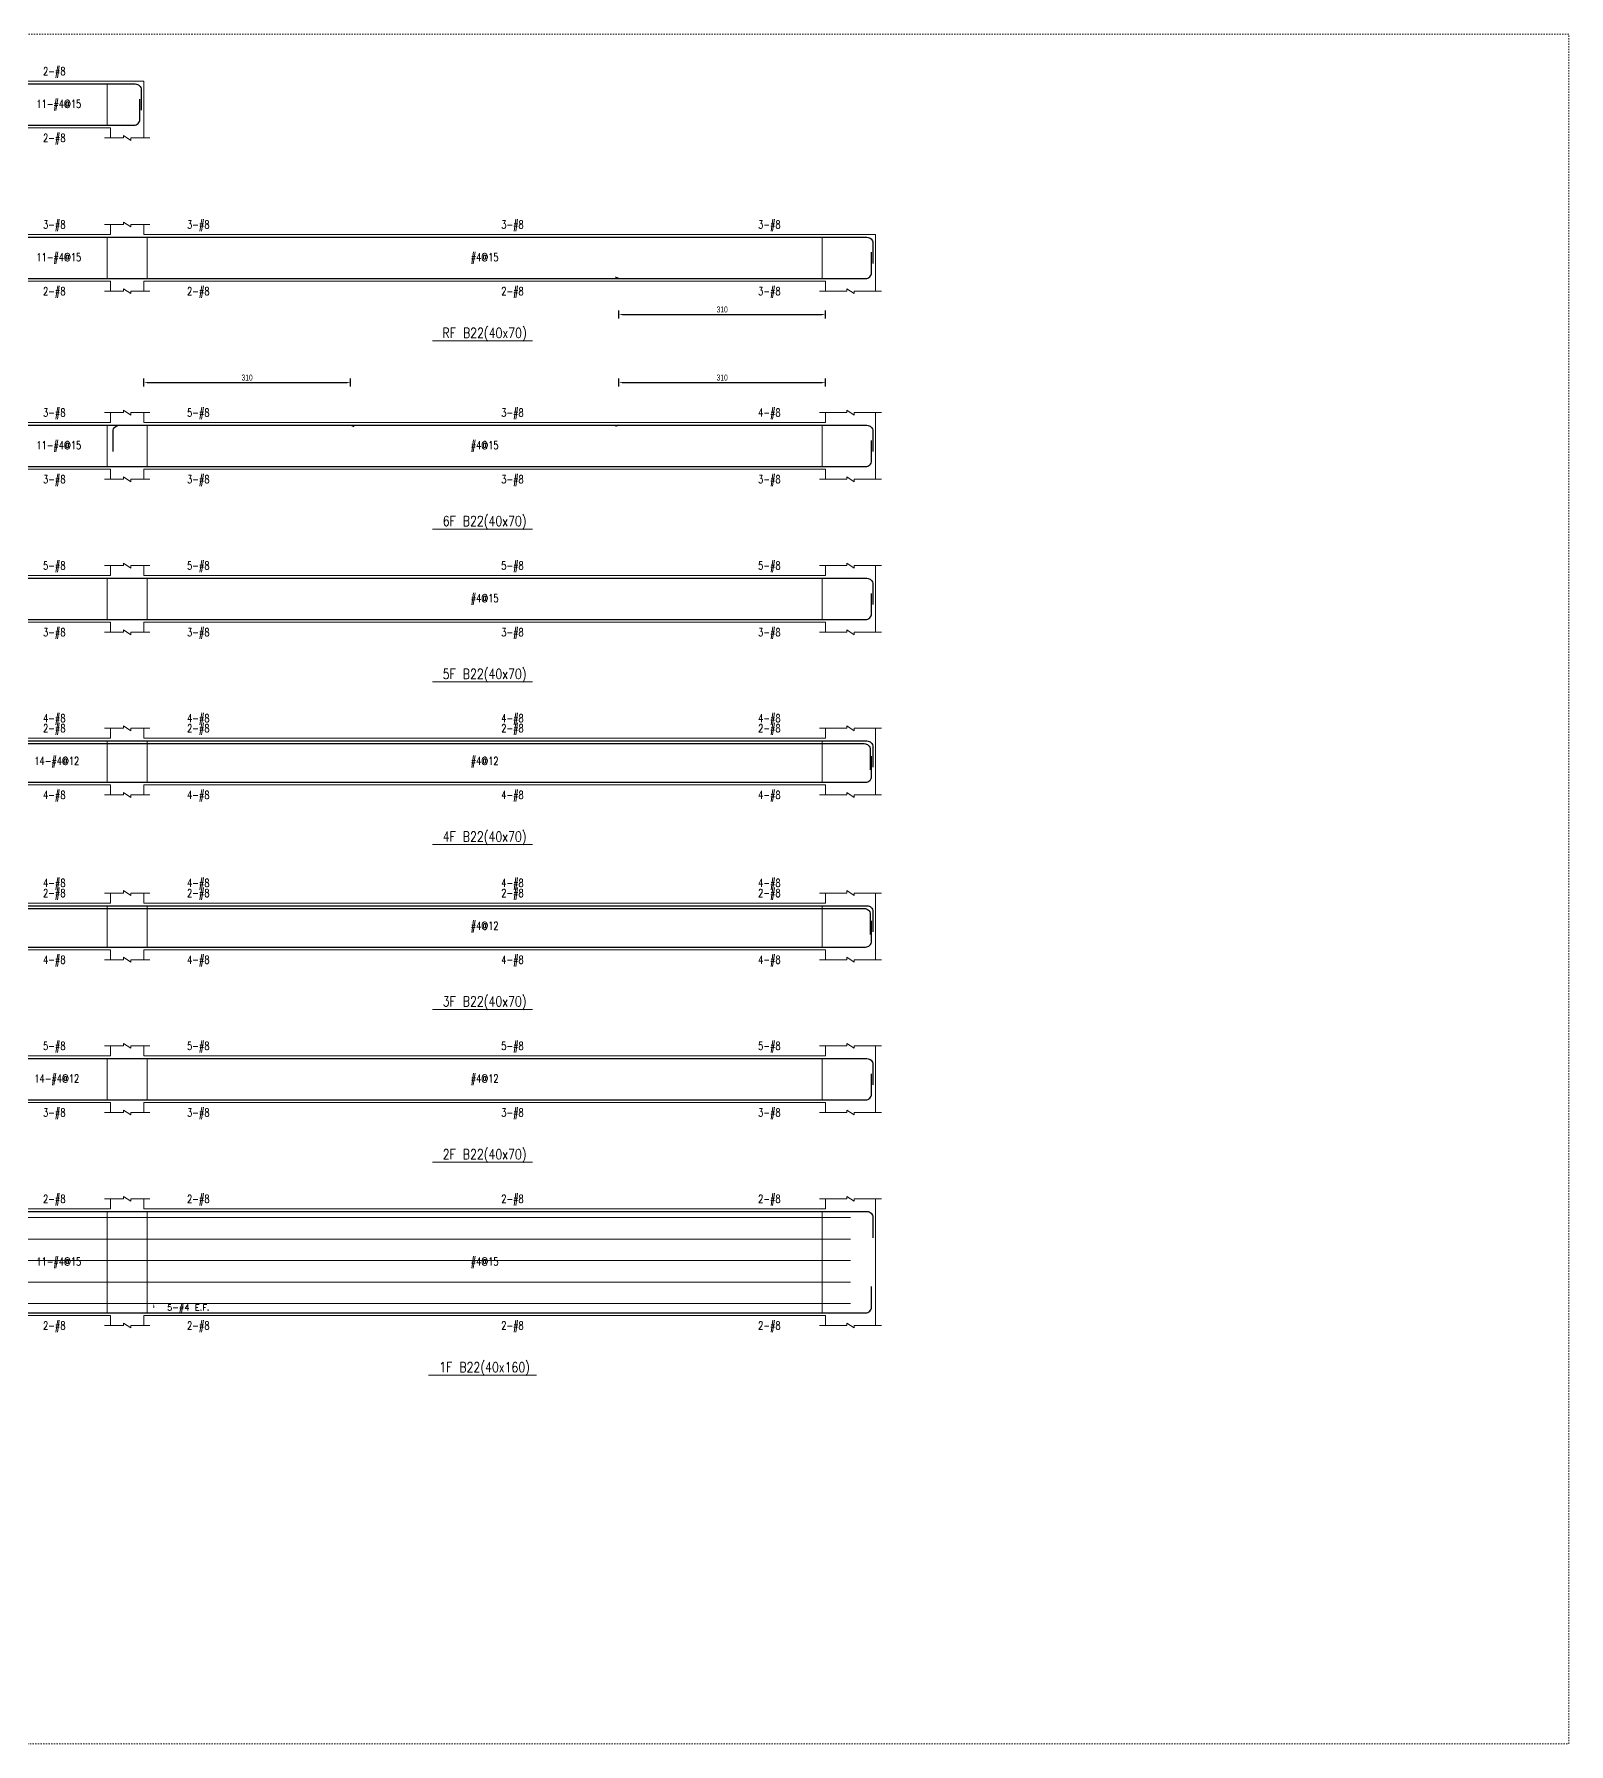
# Model space of a CAD drawing. Header units: millimetres. Extents: x 0 to 20200, y -8178 to -3000.
# Drawn here: x 9798 to 12100, y -5564 to -3000 of the extents above; entities that cross this region are included whole.
import ezdxf
from ezdxf.enums import TextEntityAlignment as Align

# ---------------------------------------------------------------- set-up
doc = ezdxf.new("R2010")
doc.units = ezdxf.units.MM
doc.linetypes.add('DOT', pattern=[4, 2, -2])
for name, color, linetype in [('stirrup-txt', 1, 'Continuous'), ('主筋文字', 1, 'Continuous'), ('主筋文字引線', 4, 'Continuous'), ('主筋線', 3, 'Continuous'), ('剪力筋文字引線', 2, 'Continuous'), ('剪力筋線', 1, 'Continuous'), ('圖框', 132, 'DOT'), ('尺寸標註-字串', 2, 'Continuous'), ('扭力筋文字', 1, 'Continuous'), ('扭力筋文字引線', 2, 'Continuous'), ('扭力筋線', 2, 'Continuous'), ('梁柱截斷記號', 3, 'Continuous'), ('梁跨名稱', 4, 'Continuous'), ('梁跨名稱底線', 2, 'Continuous'), ('邊界線', 2, 'Continuous')]:
    doc.layers.add(name, color=color, linetype=linetype)
doc.styles.add('note', font='txt', dxfattribs={"width": 0.666667, "height": 9})
doc.styles.add('txt', font='txt.shx', dxfattribs={"height": 0.2, "bigfont": 'chineset.shx'})
doc.dimstyles.new('BeamRebarDim', dxfattribs={"dimtxt": 12, "dimasz": 6, "dimexe": 6, "dimexo": 1, "dimgap": 3, "dimtad": 1, "dimdec": 0, "dimdsep": 46, "dimtxsty": 'note', "dimcen": 2.5, "dimclrd": 256, "dimclre": 256, "dimclrt": 256, "dimadec": 0, "dimazin": 0, "dimtfac": 1, "dimtmove": 0, "dimatfit": 3, "dimfxl": 1, "dimtolj": 1, "dimarcsym": 0})

# ---------------------------------------------------------------- blocks, each defined once
blk = doc.blocks.new('*D69')
at = {"layer": 'Defpoints', "color": 0}
for p in [(10675.2, -3427.5), (10985.2, -3420.5), (10985.2, -3427.5)]:
    blk.add_point(p, dxfattribs=at)
at = {"layer": '尺寸標註-字串', "lineweight": -2}
for p, q in [((10675.2, -3426.5), (10675.2, -3414.5)), ((10681.2, -3420.5), (10979.2, -3420.5)), ((10985.2, -3426.5), (10985.2, -3414.5))]:
    blk.add_line(p, q, dxfattribs=at)
at = {"layer": '尺寸標註-字串'}
for points in [[(10681.2, -3419.5), (10681.2, -3421.5), (10675.2, -3420.5)], [(10979.2, -3421.5), (10979.2, -3419.5), (10985.2, -3420.5)]]:
    blk.add_solid(points, dxfattribs=at)
at = {"layer": '尺寸標註-字串', "insert": (10830.2, -3412.9), "char_height": 9, "attachment_point": 5, "style": 'note'}
blk.add_mtext('\\A1;310', dxfattribs=at)
blk = doc.blocks.new('*D72')
at = {"layer": 'Defpoints', "color": 0}
for p in [(9962.7, -3529.6), (10272.7, -3522.6), (10272.7, -3529.6)]:
    blk.add_point(p, dxfattribs=at)
at = {"layer": '尺寸標註-字串', "lineweight": -2}
for p, q in [((9962.7, -3528.6), (9962.7, -3516.6)), ((9968.7, -3522.6), (10266.7, -3522.6)), ((10272.7, -3528.6), (10272.7, -3516.6))]:
    blk.add_line(p, q, dxfattribs=at)
at = {"layer": '尺寸標註-字串'}
for points in [[(9968.7, -3521.6), (9968.7, -3523.6), (9962.7, -3522.6)], [(10266.7, -3523.6), (10266.7, -3521.6), (10272.7, -3522.6)]]:
    blk.add_solid(points, dxfattribs=at)
at = {"layer": '尺寸標註-字串', "insert": (10117.7, -3515), "char_height": 9, "attachment_point": 5, "style": 'note'}
blk.add_mtext('\\A1;310', dxfattribs=at)
blk = doc.blocks.new('*D73')
at = {"layer": 'Defpoints', "color": 0}
for p in [(10675.2, -3529.6), (10985.2, -3522.6), (10985.2, -3529.6)]:
    blk.add_point(p, dxfattribs=at)
at = {"layer": '尺寸標註-字串', "lineweight": -2}
for p, q in [((10675.2, -3528.6), (10675.2, -3516.6)), ((10681.2, -3522.6), (10979.2, -3522.6)), ((10985.2, -3528.6), (10985.2, -3516.6))]:
    blk.add_line(p, q, dxfattribs=at)
at = {"layer": '尺寸標註-字串'}
for points in [[(10681.2, -3521.6), (10681.2, -3523.6), (10675.2, -3522.6)], [(10979.2, -3523.6), (10979.2, -3521.6), (10985.2, -3522.6)]]:
    blk.add_solid(points, dxfattribs=at)
at = {"layer": '尺寸標註-字串', "insert": (10830.2, -3515), "char_height": 9, "attachment_point": 5, "style": 'note'}
blk.add_mtext('\\A1;310', dxfattribs=at)

msp = doc.modelspace()

# ---------------------------------------------------------------- linework, layer by layer
at = {"layer": '主筋文字引線', "lineweight": 5}
for points in [[(9872.7, -3074.6, 0, 2.1, 0), (9872.7, -3068.6, 0, 0, 0), (9872.7, -3055.6, 0, 0, 0), (9852.7, -3055.6, 0, 0, 0)], [(9872.7, -3136.6, 0, 2.1, 0), (9872.7, -3142.6, 0, 0, 0), (9872.7, -3155.6, 0, 0, 0), (9852.7, -3155.6, 0, 0, 0)], [(9872.7, -3304.5, 0, 2.1, 0), (9872.7, -3298.5, 0, 0, 0), (9872.7, -3285.5, 0, 0, 0), (9852.7, -3285.5, 0, 0, 0)], [(10002.7, -3304.5, 0, 2.1, 0), (10002.7, -3298.5, 0, 0, 0), (10002.7, -3285.5, 0, 0, 0), (10022.7, -3285.5, 0, 0, 0)], [(10473.9, -3304.5, 0, 2.1, 0), (10473.9, -3298.5, 0, 0, 0), (10473.9, -3285.5, 0, 0, 0), (10493.9, -3285.5, 0, 0, 0)], [(10945.2, -3304.5, 0, 2.1, 0), (10945.2, -3298.5, 0, 0, 0), (10945.2, -3285.5, 0, 0, 0), (10925.2, -3285.5, 0, 0, 0)], [(9872.7, -3366.5, 0, 2.1, 0), (9872.7, -3372.5, 0, 0, 0), (9872.7, -3385.5, 0, 0, 0), (9852.7, -3385.5, 0, 0, 0)], [(10002.7, -3366.5, 0, 2.1, 0), (10002.7, -3372.5, 0, 0, 0), (10002.7, -3385.5, 0, 0, 0), (10022.7, -3385.5, 0, 0, 0)], [(10473.9, -3366.5, 0, 2.1, 0), (10473.9, -3372.5, 0, 0, 0), (10473.9, -3385.5, 0, 0, 0), (10493.9, -3385.5, 0, 0, 0)], [(10945.2, -3366.5, 0, 2.1, 0), (10945.2, -3372.5, 0, 0, 0), (10945.2, -3385.5, 0, 0, 0), (10925.2, -3385.5, 0, 0, 0)], [(9872.7, -3586.6, 0, 2.1, 0), (9872.7, -3580.6, 0, 0, 0), (9872.7, -3567.6, 0, 0, 0), (9852.7, -3567.6, 0, 0, 0)], [(10002.7, -3586.6, 0, 2.1, 0), (10002.7, -3580.6, 0, 0, 0), (10002.7, -3567.6, 0, 0, 0), (10022.7, -3567.6, 0, 0, 0)], [(10473.9, -3586.6, 0, 2.1, 0), (10473.9, -3580.6, 0, 0, 0), (10473.9, -3567.6, 0, 0, 0), (10493.9, -3567.6, 0, 0, 0)], [(10945.2, -3586.6, 0, 2.1, 0), (10945.2, -3580.6, 0, 0, 0), (10945.2, -3567.6, 0, 0, 0), (10925.2, -3567.6, 0, 0, 0)], [(9872.7, -3648.6, 0, 2.1, 0), (9872.7, -3654.6, 0, 0, 0), (9872.7, -3667.6, 0, 0, 0), (9852.7, -3667.6, 0, 0, 0)], [(10002.7, -3648.6, 0, 2.1, 0), (10002.7, -3654.6, 0, 0, 0), (10002.7, -3667.6, 0, 0, 0), (10022.7, -3667.6, 0, 0, 0)], [(10473.9, -3648.6, 0, 2.1, 0), (10473.9, -3654.6, 0, 0, 0), (10473.9, -3667.6, 0, 0, 0), (10493.9, -3667.6, 0, 0, 0)], [(10945.2, -3648.6, 0, 2.1, 0), (10945.2, -3654.6, 0, 0, 0), (10945.2, -3667.6, 0, 0, 0), (10925.2, -3667.6, 0, 0, 0)], [(9872.7, -3816, 0, 2.1, 0), (9872.7, -3810, 0, 0, 0), (9872.7, -3797, 0, 0, 0), (9852.7, -3797, 0, 0, 0)], [(10002.7, -3816, 0, 2.1, 0), (10002.7, -3810, 0, 0, 0), (10002.7, -3797, 0, 0, 0), (10022.7, -3797, 0, 0, 0)], [(10473.9, -3816, 0, 2.1, 0), (10473.9, -3810, 0, 0, 0), (10473.9, -3797, 0, 0, 0), (10493.9, -3797, 0, 0, 0)], [(10945.2, -3816, 0, 2.1, 0), (10945.2, -3810, 0, 0, 0), (10945.2, -3797, 0, 0, 0), (10925.2, -3797, 0, 0, 0)], [(9872.7, -3878, 0, 2.1, 0), (9872.7, -3884, 0, 0, 0), (9872.7, -3897, 0, 0, 0), (9852.7, -3897, 0, 0, 0)], [(10002.7, -3878, 0, 2.1, 0), (10002.7, -3884, 0, 0, 0), (10002.7, -3897, 0, 0, 0), (10022.7, -3897, 0, 0, 0)], [(10473.9, -3878, 0, 2.1, 0), (10473.9, -3884, 0, 0, 0), (10473.9, -3897, 0, 0, 0), (10493.9, -3897, 0, 0, 0)], [(10945.2, -3878, 0, 2.1, 0), (10945.2, -3884, 0, 0, 0), (10945.2, -3897, 0, 0, 0), (10925.2, -3897, 0, 0, 0)], [(9872.7, -4060, 0, 2.1, 0), (9872.7, -4054, 0, 0, 0), (9872.7, -4026, 0, 0, 0), (9852.7, -4026, 0, 0, 0)], [(10002.7, -4060, 0, 2.1, 0), (10002.7, -4054, 0, 0, 0), (10002.7, -4026, 0, 0, 0), (10022.7, -4026, 0, 0, 0)], [(10473.9, -4060, 0, 2.1, 0), (10473.9, -4054, 0, 0, 0), (10473.9, -4026, 0, 0, 0), (10493.9, -4026, 0, 0, 0)], [(10945.2, -4060, 0, 2.1, 0), (10945.2, -4054, 0, 0, 0), (10945.2, -4026, 0, 0, 0), (10925.2, -4026, 0, 0, 0)], [(9872.7, -4064, 0, 2.1, 0), (9872.7, -4058, 0, 0, 0), (9872.7, -4041, 0, 0, 0), (9852.7, -4041, 0, 0, 0)], [(10002.7, -4064, 0, 2.1, 0), (10002.7, -4058, 0, 0, 0), (10002.7, -4041, 0, 0, 0), (10022.7, -4041, 0, 0, 0)], [(10473.9, -4064, 0, 2.1, 0), (10473.9, -4058, 0, 0, 0), (10473.9, -4041, 0, 0, 0), (10493.9, -4041, 0, 0, 0)], [(10945.2, -4064, 0, 2.1, 0), (10945.2, -4058, 0, 0, 0), (10945.2, -4041, 0, 0, 0), (10925.2, -4041, 0, 0, 0)], [(9872.7, -4122, 0, 2.1, 0), (9872.7, -4128, 0, 0, 0), (9872.7, -4141, 0, 0, 0), (9852.7, -4141, 0, 0, 0)], [(10002.7, -4122, 0, 2.1, 0), (10002.7, -4128, 0, 0, 0), (10002.7, -4141, 0, 0, 0), (10022.7, -4141, 0, 0, 0)], [(10473.9, -4122, 0, 2.1, 0), (10473.9, -4128, 0, 0, 0), (10473.9, -4141, 0, 0, 0), (10493.9, -4141, 0, 0, 0)], [(10945.2, -4122, 0, 2.1, 0), (10945.2, -4128, 0, 0, 0), (10945.2, -4141, 0, 0, 0), (10925.2, -4141, 0, 0, 0)], [(9872.7, -4307, 0, 2.1, 0), (9872.7, -4301, 0, 0, 0), (9872.7, -4273, 0, 0, 0), (9852.7, -4273, 0, 0, 0)], [(10002.7, -4307, 0, 2.1, 0), (10002.7, -4301, 0, 0, 0), (10002.7, -4273, 0, 0, 0), (10022.7, -4273, 0, 0, 0)], [(10473.9, -4307, 0, 2.1, 0), (10473.9, -4301, 0, 0, 0), (10473.9, -4273, 0, 0, 0), (10493.9, -4273, 0, 0, 0)], [(10945.2, -4307, 0, 2.1, 0), (10945.2, -4301, 0, 0, 0), (10945.2, -4273, 0, 0, 0), (10925.2, -4273, 0, 0, 0)], [(9872.7, -4311, 0, 2.1, 0), (9872.7, -4305, 0, 0, 0), (9872.7, -4288, 0, 0, 0), (9852.7, -4288, 0, 0, 0)], [(10002.7, -4311, 0, 2.1, 0), (10002.7, -4305, 0, 0, 0), (10002.7, -4288, 0, 0, 0), (10022.7, -4288, 0, 0, 0)], [(10473.9, -4311, 0, 2.1, 0), (10473.9, -4305, 0, 0, 0), (10473.9, -4288, 0, 0, 0), (10493.9, -4288, 0, 0, 0)], [(10945.2, -4311, 0, 2.1, 0), (10945.2, -4305, 0, 0, 0), (10945.2, -4288, 0, 0, 0), (10925.2, -4288, 0, 0, 0)], [(9872.7, -4369, 0, 2.1, 0), (9872.7, -4375, 0, 0, 0), (9872.7, -4388, 0, 0, 0), (9852.7, -4388, 0, 0, 0)], [(10002.7, -4369, 0, 2.1, 0), (10002.7, -4375, 0, 0, 0), (10002.7, -4388, 0, 0, 0), (10022.7, -4388, 0, 0, 0)], [(10473.9, -4369, 0, 2.1, 0), (10473.9, -4375, 0, 0, 0), (10473.9, -4388, 0, 0, 0), (10493.9, -4388, 0, 0, 0)], [(10945.2, -4369, 0, 2.1, 0), (10945.2, -4375, 0, 0, 0), (10945.2, -4388, 0, 0, 0), (10925.2, -4388, 0, 0, 0)], [(9872.7, -4536.3, 0, 2.1, 0), (9872.7, -4530.3, 0, 0, 0), (9872.7, -4517.3, 0, 0, 0), (9852.7, -4517.3, 0, 0, 0)], [(10002.7, -4536.3, 0, 2.1, 0), (10002.7, -4530.3, 0, 0, 0), (10002.7, -4517.3, 0, 0, 0), (10022.7, -4517.3, 0, 0, 0)], [(10473.9, -4536.3, 0, 2.1, 0), (10473.9, -4530.3, 0, 0, 0), (10473.9, -4517.3, 0, 0, 0), (10493.9, -4517.3, 0, 0, 0)], [(10945.2, -4536.3, 0, 2.1, 0), (10945.2, -4530.3, 0, 0, 0), (10945.2, -4517.3, 0, 0, 0), (10925.2, -4517.3, 0, 0, 0)], [(9872.7, -4598.3, 0, 2.1, 0), (9872.7, -4604.3, 0, 0, 0), (9872.7, -4617.3, 0, 0, 0), (9852.7, -4617.3, 0, 0, 0)], [(10002.7, -4598.3, 0, 2.1, 0), (10002.7, -4604.3, 0, 0, 0), (10002.7, -4617.3, 0, 0, 0), (10022.7, -4617.3, 0, 0, 0)], [(10473.9, -4598.3, 0, 2.1, 0), (10473.9, -4604.3, 0, 0, 0), (10473.9, -4617.3, 0, 0, 0), (10493.9, -4617.3, 0, 0, 0)], [(10945.2, -4598.3, 0, 2.1, 0), (10945.2, -4604.3, 0, 0, 0), (10945.2, -4617.3, 0, 0, 0), (10925.2, -4617.3, 0, 0, 0)], [(9872.7, -4765.7, 0, 2.1, 0), (9872.7, -4759.7, 0, 0, 0), (9872.7, -4746.7, 0, 0, 0), (9852.7, -4746.7, 0, 0, 0)], [(10002.7, -4765.7, 0, 2.1, 0), (10002.7, -4759.7, 0, 0, 0), (10002.7, -4746.7, 0, 0, 0), (10022.7, -4746.7, 0, 0, 0)], [(10473.9, -4765.7, 0, 2.1, 0), (10473.9, -4759.7, 0, 0, 0), (10473.9, -4746.7, 0, 0, 0), (10493.9, -4746.7, 0, 0, 0)], [(10945.2, -4765.7, 0, 2.1, 0), (10945.2, -4759.7, 0, 0, 0), (10945.2, -4746.7, 0, 0, 0), (10925.2, -4746.7, 0, 0, 0)], [(9872.7, -4917.7, 0, 2.1, 0), (9872.7, -4923.7, 0, 0, 0), (9872.7, -4936.7, 0, 0, 0), (9852.7, -4936.7, 0, 0, 0)], [(10002.7, -4917.7, 0, 2.1, 0), (10002.7, -4923.7, 0, 0, 0), (10002.7, -4936.7, 0, 0, 0), (10022.7, -4936.7, 0, 0, 0)], [(10473.9, -4917.7, 0, 2.1, 0), (10473.9, -4923.7, 0, 0, 0), (10473.9, -4936.7, 0, 0, 0), (10493.9, -4936.7, 0, 0, 0)], [(10945.2, -4917.7, 0, 2.1, 0), (10945.2, -4923.7, 0, 0, 0), (10945.2, -4936.7, 0, 0, 0), (10925.2, -4936.7, 0, 0, 0)]]:
    msp.add_lwpolyline(points, format="xyseb", dxfattribs=at)
at = {"layer": '主筋線', "lineweight": 30}
for points in [[(9307.7, -3074.6), (9912.7, -3074.6)], [(9307.7, -3136.6), (9912.7, -3136.6)], [(9307.7, -3304.5), (9912.7, -3304.5)], [(9912.7, -3304.5), (9962.7, -3304.5)], [(9912.7, -3304.5), (9962.7, -3304.5)], [(9962.7, -3304.5), (10985.2, -3304.5)], [(9307.7, -3366.5), (9912.7, -3366.5)], [(9912.7, -3366.5), (9962.7, -3366.5)], [(9912.7, -3366.5), (9962.7, -3366.5)], [(9962.7, -3366.5), (10675.2, -3366.5)], [(10675.2, -3366.5), (10670.2, -3364.5)], [(10675.2, -3366.5), (10985.2, -3366.5)], [(9307.7, -3586.6), (9912.7, -3586.6)], [(9912.7, -3586.6), (9962.7, -3586.6)], [(9912.7, -3586.6), (9962.7, -3586.6)], [(9962.7, -3586.6), (10272.7, -3586.6)], [(10272.7, -3586.6), (10675.2, -3586.6)], [(10272.7, -3586.6), (10277.7, -3588.6)], [(10675.2, -3586.6), (10670.2, -3588.6)], [(10675.2, -3586.6), (10985.2, -3586.6)], [(9307.7, -3648.6), (9912.7, -3648.6)], [(9912.7, -3648.6), (9962.7, -3648.6)], [(9912.7, -3648.6), (9962.7, -3648.6)], [(9962.7, -3648.6), (10985.2, -3648.6)], [(9307.7, -3816), (9912.7, -3816)], [(9912.7, -3816), (9962.7, -3816)], [(9912.7, -3816), (9962.7, -3816)], [(9962.7, -3816), (10985.2, -3816)], [(9307.7, -3878), (9912.7, -3878)], [(9912.7, -3878), (9962.7, -3878)], [(9912.7, -3878), (9962.7, -3878)], [(9962.7, -3878), (10985.2, -3878)], [(9307.7, -4060), (9912.7, -4060)], [(9307.7, -4064), (9912.7, -4064)], [(9912.7, -4060), (9962.7, -4060)], [(9912.7, -4060), (9962.7, -4060)], [(9912.7, -4064), (9962.7, -4064)], [(9912.7, -4064), (9962.7, -4064)], [(9962.7, -4060), (10985.2, -4060)], [(9962.7, -4064), (10985.2, -4064)], [(9307.7, -4122), (9912.7, -4122)], [(9912.7, -4122), (9962.7, -4122)], [(9912.7, -4122), (9962.7, -4122)], [(9962.7, -4122), (10985.2, -4122)], [(9307.7, -4307), (9912.7, -4307)], [(9912.7, -4307), (9962.7, -4307)], [(9912.7, -4307), (9962.7, -4307)], [(9962.7, -4307), (10985.2, -4307)], [(9307.7, -4311), (9912.7, -4311)], [(9912.7, -4311), (9962.7, -4311)], [(9912.7, -4311), (9962.7, -4311)], [(9962.7, -4311), (10985.2, -4311)], [(9307.7, -4369), (9912.7, -4369)], [(9912.7, -4369), (9962.7, -4369)], [(9912.7, -4369), (9962.7, -4369)], [(9962.7, -4369), (10985.2, -4369)], [(9307.7, -4536.3), (9912.7, -4536.3)], [(9912.7, -4536.3), (9962.7, -4536.3)], [(9912.7, -4536.3), (9962.7, -4536.3)], [(9962.7, -4536.3), (10985.2, -4536.3)], [(9307.7, -4598.3), (9912.7, -4598.3)], [(9912.7, -4598.3), (9962.7, -4598.3)], [(9912.7, -4598.3), (9962.7, -4598.3)], [(9962.7, -4598.3), (10985.2, -4598.3)], [(9307.7, -4765.7), (9912.7, -4765.7)], [(9912.7, -4765.7), (9962.7, -4765.7)], [(9912.7, -4765.7), (9962.7, -4765.7)], [(9962.7, -4765.7), (10985.2, -4765.7)], [(9307.7, -4917.7), (9912.7, -4917.7)], [(9912.7, -4917.7), (9962.7, -4917.7)], [(9912.7, -4917.7), (9962.7, -4917.7)], [(9962.7, -4917.7), (10985.2, -4917.7)]]:
    msp.add_lwpolyline(points, dxfattribs=at)
for points in [[(9912.7, -3074.6), (9949.8, -3074.6, -0.414214), (9958.7, -3083.5), (9958.7, -3114)], [(9912.7, -3136.6), (9947.8, -3136.6, 0.414214), (9956.7, -3127.7), (9956.7, -3097.3)], [(10985.2, -3304.5), (11047.3, -3304.5, -0.414214), (11056.2, -3313.4), (11056.2, -3343.9)], [(10985.2, -3366.5), (11045.3, -3366.5, 0.414214), (11054.2, -3357.6), (11054.2, -3327.1)], [(9916.7, -3626), (9916.7, -3595.5, -0.414214), (9925.5, -3586.6), (9962.7, -3586.6)], [(10985.2, -3586.6), (11047.3, -3586.6, -0.414214), (11056.2, -3595.5), (11056.2, -3626)], [(10985.2, -3648.6), (11045.3, -3648.6, 0.414214), (11054.2, -3639.7), (11054.2, -3609.2)], [(10985.2, -3816), (11047.3, -3816, -0.414214), (11056.2, -3824.9), (11056.2, -3855.4)], [(10985.2, -3878), (11045.3, -3878, 0.414214), (11054.2, -3869.1), (11054.2, -3838.6)], [(10985.2, -4060), (11047.3, -4060, -0.414214), (11056.2, -4068.9), (11056.2, -4099.4)], [(10985.2, -4064), (11043.3, -4064, -0.414214), (11052.2, -4072.9), (11052.2, -4103.4)], [(10985.2, -4122), (11045.3, -4122, 0.414214), (11054.2, -4113.1), (11054.2, -4082.6)], [(10985.2, -4307), (11047.3, -4307, -0.414214), (11056.2, -4315.9), (11056.2, -4346.3)], [(10985.2, -4311), (11043.3, -4311, -0.414214), (11052.2, -4319.9), (11052.2, -4350.3)], [(10985.2, -4369), (11045.3, -4369, 0.414214), (11054.2, -4360.1), (11054.2, -4329.6)], [(10985.2, -4536.3), (11047.3, -4536.3, -0.414214), (11056.2, -4545.2), (11056.2, -4575.7)], [(10985.2, -4598.3), (11045.3, -4598.3, 0.414214), (11054.2, -4589.5), (11054.2, -4559)], [(10985.2, -4765.7), (11047.3, -4765.7, -0.414214), (11056.2, -4774.6), (11056.2, -4805.1)], [(10985.2, -4917.7), (11045.3, -4917.7, 0.414214), (11054.2, -4908.8), (11054.2, -4878.3)]]:
    msp.add_lwpolyline(points, format="xyb", dxfattribs=at)
at = {"layer": '剪力筋文字引線', "lineweight": 5}
for points in [[(9907.7, -3105.6, 0, 2.1, 0), (9901.7, -3105.6, 0, 0, 0), (9875.7, -3105.6, 0, 0, 0)], [(9907.7, -3335.5, 0, 2.1, 0), (9901.7, -3335.5, 0, 0, 0), (9875.7, -3335.5, 0, 0, 0)], [(9967.7, -3335.5, 0, 2.1, 0), (9973.7, -3335.5, 0, 0, 0), (10446.9, -3335.5, 0, 0, 0)], [(10980.2, -3335.5, 0, 2.1, 0), (10974.2, -3335.5, 0, 0, 0), (10500.9, -3335.5, 0, 0, 0)], [(9907.7, -3617.6, 0, 2.1, 0), (9901.7, -3617.6, 0, 0, 0), (9875.7, -3617.6, 0, 0, 0)], [(9967.7, -3617.6, 0, 2.1, 0), (9973.7, -3617.6, 0, 0, 0), (10446.9, -3617.6, 0, 0, 0)], [(10980.2, -3617.6, 0, 2.1, 0), (10974.2, -3617.6, 0, 0, 0), (10500.9, -3617.6, 0, 0, 0)], [(9907.7, -3847, 0, 2.1, 0), (9901.7, -3847, 0, 0, 0), (9637.2, -3847, 0, 0, 0)], [(9967.7, -3847, 0, 2.1, 0), (9973.7, -3847, 0, 0, 0), (10446.9, -3847, 0, 0, 0)], [(10980.2, -3847, 0, 2.1, 0), (10974.2, -3847, 0, 0, 0), (10500.9, -3847, 0, 0, 0)], [(9907.7, -4091, 0, 2.1, 0), (9901.7, -4091, 0, 0, 0), (9872.7, -4091, 0, 0, 0)], [(9967.7, -4091, 0, 2.1, 0), (9973.7, -4091, 0, 0, 0), (10446.9, -4091, 0, 0, 0)], [(10980.2, -4091, 0, 2.1, 0), (10974.2, -4091, 0, 0, 0), (10500.9, -4091, 0, 0, 0)], [(9907.7, -4338, 0, 2.1, 0), (9901.7, -4338, 0, 0, 0), (9637.2, -4338, 0, 0, 0)], [(9967.7, -4338, 0, 2.1, 0), (9973.7, -4338, 0, 0, 0), (10446.9, -4338, 0, 0, 0)], [(10980.2, -4338, 0, 2.1, 0), (10974.2, -4338, 0, 0, 0), (10500.9, -4338, 0, 0, 0)], [(9907.7, -4567.3, 0, 2.1, 0), (9901.7, -4567.3, 0, 0, 0), (9872.7, -4567.3, 0, 0, 0)], [(9967.7, -4567.3, 0, 2.1, 0), (9973.7, -4567.3, 0, 0, 0), (10446.9, -4567.3, 0, 0, 0)], [(10980.2, -4567.3, 0, 2.1, 0), (10974.2, -4567.3, 0, 0, 0), (10500.9, -4567.3, 0, 0, 0)], [(9907.7, -4841.7, 0, 2.1, 0), (9901.7, -4841.7, 0, 0, 0), (9875.7, -4841.7, 0, 0, 0)], [(9967.7, -4841.7, 0, 2.1, 0), (9973.7, -4841.7, 0, 0, 0), (10446.9, -4841.7, 0, 0, 0)], [(10980.2, -4841.7, 0, 2.1, 0), (10974.2, -4841.7, 0, 0, 0), (10500.9, -4841.7, 0, 0, 0)]]:
    msp.add_lwpolyline(points, format="xyseb", dxfattribs=at)
at = {"layer": '剪力筋線', "lineweight": 5}
for points in [[(9907.7, -3074.4), (9907.7, -3136.8)], [(9907.7, -3304.3), (9907.7, -3366.7)], [(9967.7, -3304.3), (9967.7, -3366.7)], [(10980.2, -3304.3), (10980.2, -3366.7)], [(9907.7, -3586.4), (9907.7, -3648.8)], [(9967.7, -3586.4), (9967.7, -3648.8)], [(10980.2, -3586.4), (10980.2, -3648.8)], [(9907.7, -3815.8), (9907.7, -3878.2)], [(9967.7, -3815.8), (9967.7, -3878.2)], [(10980.2, -3815.8), (10980.2, -3878.2)], [(9907.7, -4059.8), (9907.7, -4122.2)], [(9967.7, -4059.8), (9967.7, -4122.2)], [(10980.2, -4059.8), (10980.2, -4122.2)], [(9907.7, -4306.8), (9907.7, -4369.1)], [(9967.7, -4306.8), (9967.7, -4369.1)], [(10980.2, -4306.8), (10980.2, -4369.1)], [(9907.7, -4536.2), (9907.7, -4598.5)], [(9967.7, -4536.2), (9967.7, -4598.5)], [(10980.2, -4536.2), (10980.2, -4598.5)], [(9907.7, -4765.5), (9907.7, -4917.9)], [(9967.7, -4765.5), (9967.7, -4917.9)], [(10980.2, -4765.5), (10980.2, -4917.9)]]:
    msp.add_lwpolyline(points, dxfattribs=at)
at = {"layer": '圖框', "lineweight": 5}
msp.add_lwpolyline([(8100, -5564), (12100, -5564), (12100, -3000), (8100, -3000), (8100, -5564)], dxfattribs=at)
at = {"layer": '扭力筋文字引線', "lineweight": 5}
msp.add_lwpolyline([(9977.7, -4774.7, 0, 2.1, 0), (9977.7, -4780.7, 0, 0, 0), (9977.7, -4807, 0, 2.1, 0), (9977.7, -4813, 0, 0, 0), (9977.7, -4839.2, 0, 2.1, 0), (9977.7, -4845.2, 0, 0, 0), (9977.7, -4871.5, 0, 2.1, 0), (9977.7, -4877.5, 0, 0, 0), (9977.7, -4903.7, 0, 2.1, 0), (9977.7, -4909.7, 0, 0, 0), (9977.7, -4909.7, 0, 0, 0), (9992.7, -4909.7, 0, 0, 0)], format="xyseb", dxfattribs=at)
at = {"layer": '扭力筋線', "lineweight": 5}
for points in [[(9282.7, -4774.7), (9937.7, -4774.7)], [(9937.7, -4774.7), (11022.7, -4774.7)], [(9282.7, -4807), (9937.7, -4807)], [(9937.7, -4807), (11022.7, -4807)], [(9282.7, -4839.2), (9937.7, -4839.2)], [(9937.7, -4839.2), (11022.7, -4839.2)], [(9282.7, -4871.5), (9937.7, -4871.5)], [(9937.7, -4871.5), (11022.7, -4871.5)], [(9282.7, -4903.7), (9937.7, -4903.7)], [(9937.7, -4903.7), (11022.7, -4903.7)]]:
    msp.add_lwpolyline(points, dxfattribs=at)
at = {"layer": '梁柱截斷記號', "lineweight": 5}
for points in [[(9903.7, -3155.6), (9932.3, -3155.6), (9932.3, -3152), (9943.1, -3159.2), (9943.1, -3155.6), (9971.7, -3155.6)], [(9903.7, -3285.5), (9932.3, -3285.5), (9932.3, -3281.9), (9943.1, -3289.1), (9943.1, -3285.5), (9971.7, -3285.5)], [(9903.7, -3385.5), (9932.3, -3385.5), (9932.3, -3381.9), (9943.1, -3389.1), (9943.1, -3385.5), (9971.7, -3385.5)], [(10976.2, -3385.5), (11017.3, -3385.5), (11017.3, -3381.9), (11028.1, -3389.1), (11028.1, -3385.5), (11069.2, -3385.5)], [(9903.7, -3567.6), (9932.3, -3567.6), (9932.3, -3564), (9943.1, -3571.2), (9943.1, -3567.6), (9971.7, -3567.6)], [(10976.2, -3567.6), (11017.3, -3567.6), (11017.3, -3564), (11028.1, -3571.2), (11028.1, -3567.6), (11069.2, -3567.6)], [(9903.7, -3667.6), (9932.3, -3667.6), (9932.3, -3664), (9943.1, -3671.2), (9943.1, -3667.6), (9971.7, -3667.6)], [(10976.2, -3667.6), (11017.3, -3667.6), (11017.3, -3664), (11028.1, -3671.2), (11028.1, -3667.6), (11069.2, -3667.6)], [(9903.7, -3797), (9932.3, -3797), (9932.3, -3793.4), (9943.1, -3800.6), (9943.1, -3797), (9971.7, -3797)], [(10976.2, -3797), (11017.3, -3797), (11017.3, -3793.4), (11028.1, -3800.6), (11028.1, -3797), (11069.2, -3797)], [(9903.7, -3897), (9932.3, -3897), (9932.3, -3893.4), (9943.1, -3900.6), (9943.1, -3897), (9971.7, -3897)], [(10976.2, -3897), (11017.3, -3897), (11017.3, -3893.4), (11028.1, -3900.6), (11028.1, -3897), (11069.2, -3897)], [(9903.7, -4041), (9932.3, -4041), (9932.3, -4037.4), (9943.1, -4044.6), (9943.1, -4041), (9971.7, -4041)], [(10976.2, -4041), (11017.3, -4041), (11017.3, -4037.4), (11028.1, -4044.6), (11028.1, -4041), (11069.2, -4041)], [(9903.7, -4141), (9932.3, -4141), (9932.3, -4137.4), (9943.1, -4144.6), (9943.1, -4141), (9971.7, -4141)], [(10976.2, -4141), (11017.3, -4141), (11017.3, -4137.4), (11028.1, -4144.6), (11028.1, -4141), (11069.2, -4141)], [(9903.7, -4288), (9932.3, -4288), (9932.3, -4284.4), (9943.1, -4291.6), (9943.1, -4288), (9971.7, -4288)], [(10976.2, -4288), (11017.3, -4288), (11017.3, -4284.4), (11028.1, -4291.6), (11028.1, -4288), (11069.2, -4288)], [(9903.7, -4388), (9932.3, -4388), (9932.3, -4384.4), (9943.1, -4391.6), (9943.1, -4388), (9971.7, -4388)], [(10976.2, -4388), (11017.3, -4388), (11017.3, -4384.4), (11028.1, -4391.6), (11028.1, -4388), (11069.2, -4388)], [(9903.7, -4517.3), (9932.3, -4517.3), (9932.3, -4513.7), (9943.1, -4520.9), (9943.1, -4517.3), (9971.7, -4517.3)], [(10976.2, -4517.3), (11017.3, -4517.3), (11017.3, -4513.7), (11028.1, -4520.9), (11028.1, -4517.3), (11069.2, -4517.3)], [(9903.7, -4617.3), (9932.3, -4617.3), (9932.3, -4613.7), (9943.1, -4620.9), (9943.1, -4617.3), (9971.7, -4617.3)], [(10976.2, -4617.3), (11017.3, -4617.3), (11017.3, -4613.7), (11028.1, -4620.9), (11028.1, -4617.3), (11069.2, -4617.3)], [(9903.7, -4746.7), (9932.3, -4746.7), (9932.3, -4743.1), (9943.1, -4750.3), (9943.1, -4746.7), (9971.7, -4746.7)], [(10976.2, -4746.7), (11017.3, -4746.7), (11017.3, -4743.1), (11028.1, -4750.3), (11028.1, -4746.7), (11069.2, -4746.7)], [(9903.7, -4936.7), (9932.3, -4936.7), (9932.3, -4933.1), (9943.1, -4940.3), (9943.1, -4936.7), (9971.7, -4936.7)], [(10976.2, -4936.7), (11017.3, -4936.7), (11017.3, -4933.1), (11028.1, -4940.3), (11028.1, -4936.7), (11069.2, -4936.7)]]:
    msp.add_lwpolyline(points, dxfattribs=at)
at = {"layer": '梁跨名稱底線', "lineweight": 5}
for points in [[(10395.9, -3460), (10545.9, -3460)], [(10395.9, -3742.1), (10545.9, -3742.1)], [(10395.9, -3971.5), (10545.9, -3971.5)], [(10395.9, -4215.5), (10545.9, -4215.5)], [(10395.9, -4462.5), (10545.9, -4462.5)], [(10395.9, -4691.8), (10545.9, -4691.8)], [(10389.9, -5011.2), (10551.9, -5011.2)]]:
    msp.add_lwpolyline(points, dxfattribs=at)
at = {"layer": '邊界線', "lineweight": 5}
for points in [[(9307.7, -3070.6), (9912.7, -3070.6)], [(9912.7, -3070.6), (9962.7, -3070.6)], [(9962.7, -3070.6), (9962.7, -3140.6)], [(9307.7, -3140.6), (9912.7, -3140.6)], [(9912.7, -3155.6), (9912.7, -3140.6)], [(9962.7, -3140.6), (9962.7, -3155.6)], [(9307.7, -3300.5), (9912.7, -3300.5)], [(9912.7, -3300.5), (9912.7, -3285.5)], [(9962.7, -3300.5), (9962.7, -3285.5)], [(9962.7, -3300.5), (10985.2, -3300.5)], [(10985.2, -3300.5), (11060.2, -3300.5)], [(11060.2, -3300.5), (11060.2, -3370.5)], [(9307.7, -3370.5), (9912.7, -3370.5)], [(9912.7, -3385.5), (9912.7, -3370.5)], [(9962.7, -3385.5), (9962.7, -3370.5)], [(9962.7, -3370.5), (10985.2, -3370.5)], [(10985.2, -3385.5), (10985.2, -3370.5)], [(11060.2, -3370.5), (11060.2, -3385.5)], [(9307.7, -3582.6), (9912.7, -3582.6)], [(9912.7, -3582.6), (9912.7, -3567.6)], [(9962.7, -3582.6), (9962.7, -3567.6)], [(9962.7, -3582.6), (10985.2, -3582.6)], [(10985.2, -3582.6), (10985.2, -3567.6)], [(11060.2, -3582.6), (11060.2, -3567.6)], [(11060.2, -3652.6), (11060.2, -3582.6)], [(9307.7, -3652.6), (9912.7, -3652.6)], [(9912.7, -3667.6), (9912.7, -3652.6)], [(9962.7, -3667.6), (9962.7, -3652.6)], [(9962.7, -3652.6), (10985.2, -3652.6)], [(10985.2, -3667.6), (10985.2, -3652.6)], [(11060.2, -3667.6), (11060.2, -3652.6)], [(9307.7, -3812), (9912.7, -3812)], [(9912.7, -3812), (9912.7, -3797)], [(9962.7, -3812), (9962.7, -3797)], [(9962.7, -3812), (10985.2, -3812)], [(10985.2, -3812), (10985.2, -3797)], [(11060.2, -3812), (11060.2, -3797)], [(11060.2, -3882), (11060.2, -3812)], [(9307.7, -3882), (9912.7, -3882)], [(9912.7, -3897), (9912.7, -3882)], [(9962.7, -3897), (9962.7, -3882)], [(9962.7, -3882), (10985.2, -3882)], [(10985.2, -3897), (10985.2, -3882)], [(11060.2, -3897), (11060.2, -3882)], [(9912.7, -4056), (9912.7, -4041)], [(9962.7, -4056), (9962.7, -4041)], [(10985.2, -4056), (10985.2, -4041)], [(11060.2, -4056), (11060.2, -4041)], [(9307.7, -4056), (9912.7, -4056)], [(9962.7, -4056), (10985.2, -4056)], [(11060.2, -4126), (11060.2, -4056)], [(9307.7, -4126), (9912.7, -4126)], [(9912.7, -4141), (9912.7, -4126)], [(9962.7, -4141), (9962.7, -4126)], [(9962.7, -4126), (10985.2, -4126)], [(10985.2, -4141), (10985.2, -4126)], [(11060.2, -4141), (11060.2, -4126)], [(9307.7, -4303), (9912.7, -4303)], [(9912.7, -4303), (9912.7, -4288)], [(9962.7, -4303), (9962.7, -4288)], [(9962.7, -4303), (10985.2, -4303)], [(10985.2, -4303), (10985.2, -4288)], [(11060.2, -4303), (11060.2, -4288)], [(11060.2, -4373), (11060.2, -4303)], [(9307.7, -4373), (9912.7, -4373)], [(9912.7, -4388), (9912.7, -4373)], [(9962.7, -4388), (9962.7, -4373)], [(9962.7, -4373), (10985.2, -4373)], [(10985.2, -4388), (10985.2, -4373)], [(11060.2, -4388), (11060.2, -4373)], [(9307.7, -4532.3), (9912.7, -4532.3)], [(9912.7, -4532.3), (9912.7, -4517.3)], [(9962.7, -4532.3), (9962.7, -4517.3)], [(9962.7, -4532.3), (10985.2, -4532.3)], [(10985.2, -4532.3), (10985.2, -4517.3)], [(11060.2, -4532.3), (11060.2, -4517.3)], [(11060.2, -4602.3), (11060.2, -4532.3)], [(9307.7, -4602.3), (9912.7, -4602.3)], [(9912.7, -4617.3), (9912.7, -4602.3)], [(9962.7, -4617.3), (9962.7, -4602.3)], [(9962.7, -4602.3), (10985.2, -4602.3)], [(10985.2, -4617.3), (10985.2, -4602.3)], [(11060.2, -4617.3), (11060.2, -4602.3)], [(9307.7, -4761.7), (9912.7, -4761.7)], [(9912.7, -4761.7), (9912.7, -4746.7)], [(9962.7, -4761.7), (9962.7, -4746.7)], [(9962.7, -4761.7), (10985.2, -4761.7)], [(10985.2, -4761.7), (10985.2, -4746.7)], [(11060.2, -4761.7), (11060.2, -4746.7)], [(11060.2, -4921.7), (11060.2, -4761.7)], [(9307.7, -4921.7), (9912.7, -4921.7)], [(9912.7, -4936.7), (9912.7, -4921.7)], [(9962.7, -4936.7), (9962.7, -4921.7)], [(9962.7, -4921.7), (10985.2, -4921.7)], [(10985.2, -4936.7), (10985.2, -4921.7)], [(11060.2, -4936.7), (11060.2, -4921.7)]]:
    msp.add_lwpolyline(points, dxfattribs=at)

# ---------------------------------------------------------------- texts
at = {"layer": 'stirrup-txt', "style": 'txt', "width": 0.75}
for s, p in [('11-#4@15', (9835.2, -3110.6)), ('11-#4@15', (9835.2, -3340.5)), ('#4@15', (10473.9, -3340.5)), ('11-#4@15', (9835.2, -3622.6)), ('#4@15', (10473.9, -3622.6)), ('#4@15', (10473.9, -3852)), ('14-#4@12', (9832.2, -4096)), ('#4@12', (10473.9, -4096)), ('#4@12', (10473.9, -4343)), ('14-#4@12', (9832.2, -4572.3)), ('#4@12', (10473.9, -4572.3)), ('11-#4@15', (9835.2, -4846.7)), ('#4@15', (10473.9, -4846.7))]:
    msp.add_text(s, height=12, dxfattribs=at).set_placement(p, align=Align.CENTER)
at = {"layer": '主筋文字', "style": 'txt', "width": 0.75}
for s, p in [('2-#8', (9811.7, -3055.6)), ('2-#8', (9811.7, -3155.6)), ('3-#8', (9811.7, -3285.5)), ('3-#8', (10027.7, -3285.5)), ('3-#8', (10498.9, -3285.5)), ('3-#8', (10884.2, -3285.5)), ('2-#8', (9811.7, -3385.5)), ('2-#8', (10027.7, -3385.5)), ('2-#8', (10498.9, -3385.5)), ('3-#8', (10884.2, -3385.5)), ('3-#8', (9811.7, -3567.6)), ('5-#8', (10027.7, -3567.6)), ('3-#8', (10498.9, -3567.6)), ('4-#8', (10884.2, -3567.6)), ('3-#8', (9811.7, -3667.6)), ('3-#8', (10027.7, -3667.6)), ('3-#8', (10498.9, -3667.6)), ('3-#8', (10884.2, -3667.6)), ('5-#8', (9811.7, -3797)), ('5-#8', (10027.7, -3797)), ('5-#8', (10498.9, -3797)), ('5-#8', (10884.2, -3797)), ('3-#8', (9811.7, -3897)), ('3-#8', (10027.7, -3897)), ('3-#8', (10498.9, -3897)), ('3-#8', (10884.2, -3897)), ('4-#8', (9811.7, -4026)), ('4-#8', (10027.7, -4026)), ('4-#8', (10498.9, -4026)), ('4-#8', (10884.2, -4026)), ('2-#8', (9811.7, -4041)), ('2-#8', (10027.7, -4041)), ('2-#8', (10498.9, -4041)), ('2-#8', (10884.2, -4041)), ('4-#8', (9811.7, -4141)), ('4-#8', (10027.7, -4141)), ('4-#8', (10498.9, -4141)), ('4-#8', (10884.2, -4141)), ('4-#8', (9811.7, -4273)), ('2-#8', (9811.7, -4288)), ('4-#8', (10027.7, -4273)), ('2-#8', (10027.7, -4288)), ('4-#8', (10498.9, -4273)), ('2-#8', (10498.9, -4288)), ('4-#8', (10884.2, -4273)), ('2-#8', (10884.2, -4288)), ('4-#8', (9811.7, -4388)), ('4-#8', (10027.7, -4388)), ('4-#8', (10498.9, -4388)), ('4-#8', (10884.2, -4388)), ('5-#8', (9811.7, -4517.3)), ('5-#8', (10027.7, -4517.3)), ('5-#8', (10498.9, -4517.3)), ('5-#8', (10884.2, -4517.3)), ('3-#8', (9811.7, -4617.3)), ('3-#8', (10027.7, -4617.3)), ('3-#8', (10498.9, -4617.3)), ('3-#8', (10884.2, -4617.3)), ('2-#8', (9811.7, -4746.7)), ('2-#8', (10027.7, -4746.7)), ('2-#8', (10498.9, -4746.7)), ('2-#8', (10884.2, -4746.7)), ('2-#8', (9811.7, -4936.7)), ('2-#8', (10027.7, -4936.7)), ('2-#8', (10498.9, -4936.7)), ('2-#8', (10884.2, -4936.7))]:
    msp.add_text(s, height=12, dxfattribs=at).set_placement(p, align=Align.MIDDLE_LEFT)
at = {"layer": '扭力筋文字', "style": 'txt'}
msp.add_text('5-#4 E.F.', height=9, dxfattribs=at).set_placement((9997.7, -4909.7), align=Align.MIDDLE_LEFT)
at = {"layer": '梁跨名稱', "style": 'txt', "width": 0.8}
for s, p in [('RF B22(40x70)', (10473.9, -3455.5)), ('6F B22(40x70)', (10473.9, -3737.6)), ('5F B22(40x70)', (10473.9, -3967)), ('4F B22(40x70)', (10473.9, -4211)), ('3F B22(40x70)', (10473.9, -4458)), ('2F B22(40x70)', (10473.9, -4687.3)), ('1F B22(40x160)', (10473.9, -5006.7))]:
    msp.add_text(s, height=15, dxfattribs=at).set_placement(p, align=Align.CENTER)

# ---------------------------------------------------------------- dimensions: what is measured, and where the dimension line sits
at = {"layer": '尺寸標註-字串'}
for base, p1, p2, picture, middle in [((10985.2, -3420.5), (10675.2, -3427.5), (10985.2, -3427.5), '*D69', (10830.2, -3412.9)), ((10272.7, -3522.6), (9962.7, -3529.6), (10272.7, -3529.6), '*D72', (10117.7, -3515)), ((10985.2, -3522.6), (10675.2, -3529.6), (10985.2, -3529.6), '*D73', (10830.2, -3515))]:
    dim = msp.add_linear_dim(base=base, p1=p1, p2=p2, dimstyle='BeamRebarDim', dxfattribs=at)
    dim.commit()
    dim.dimension.update_dxf_attribs({"geometry": picture, "text_midpoint": middle})

doc.saveas('drawing.dxf')
